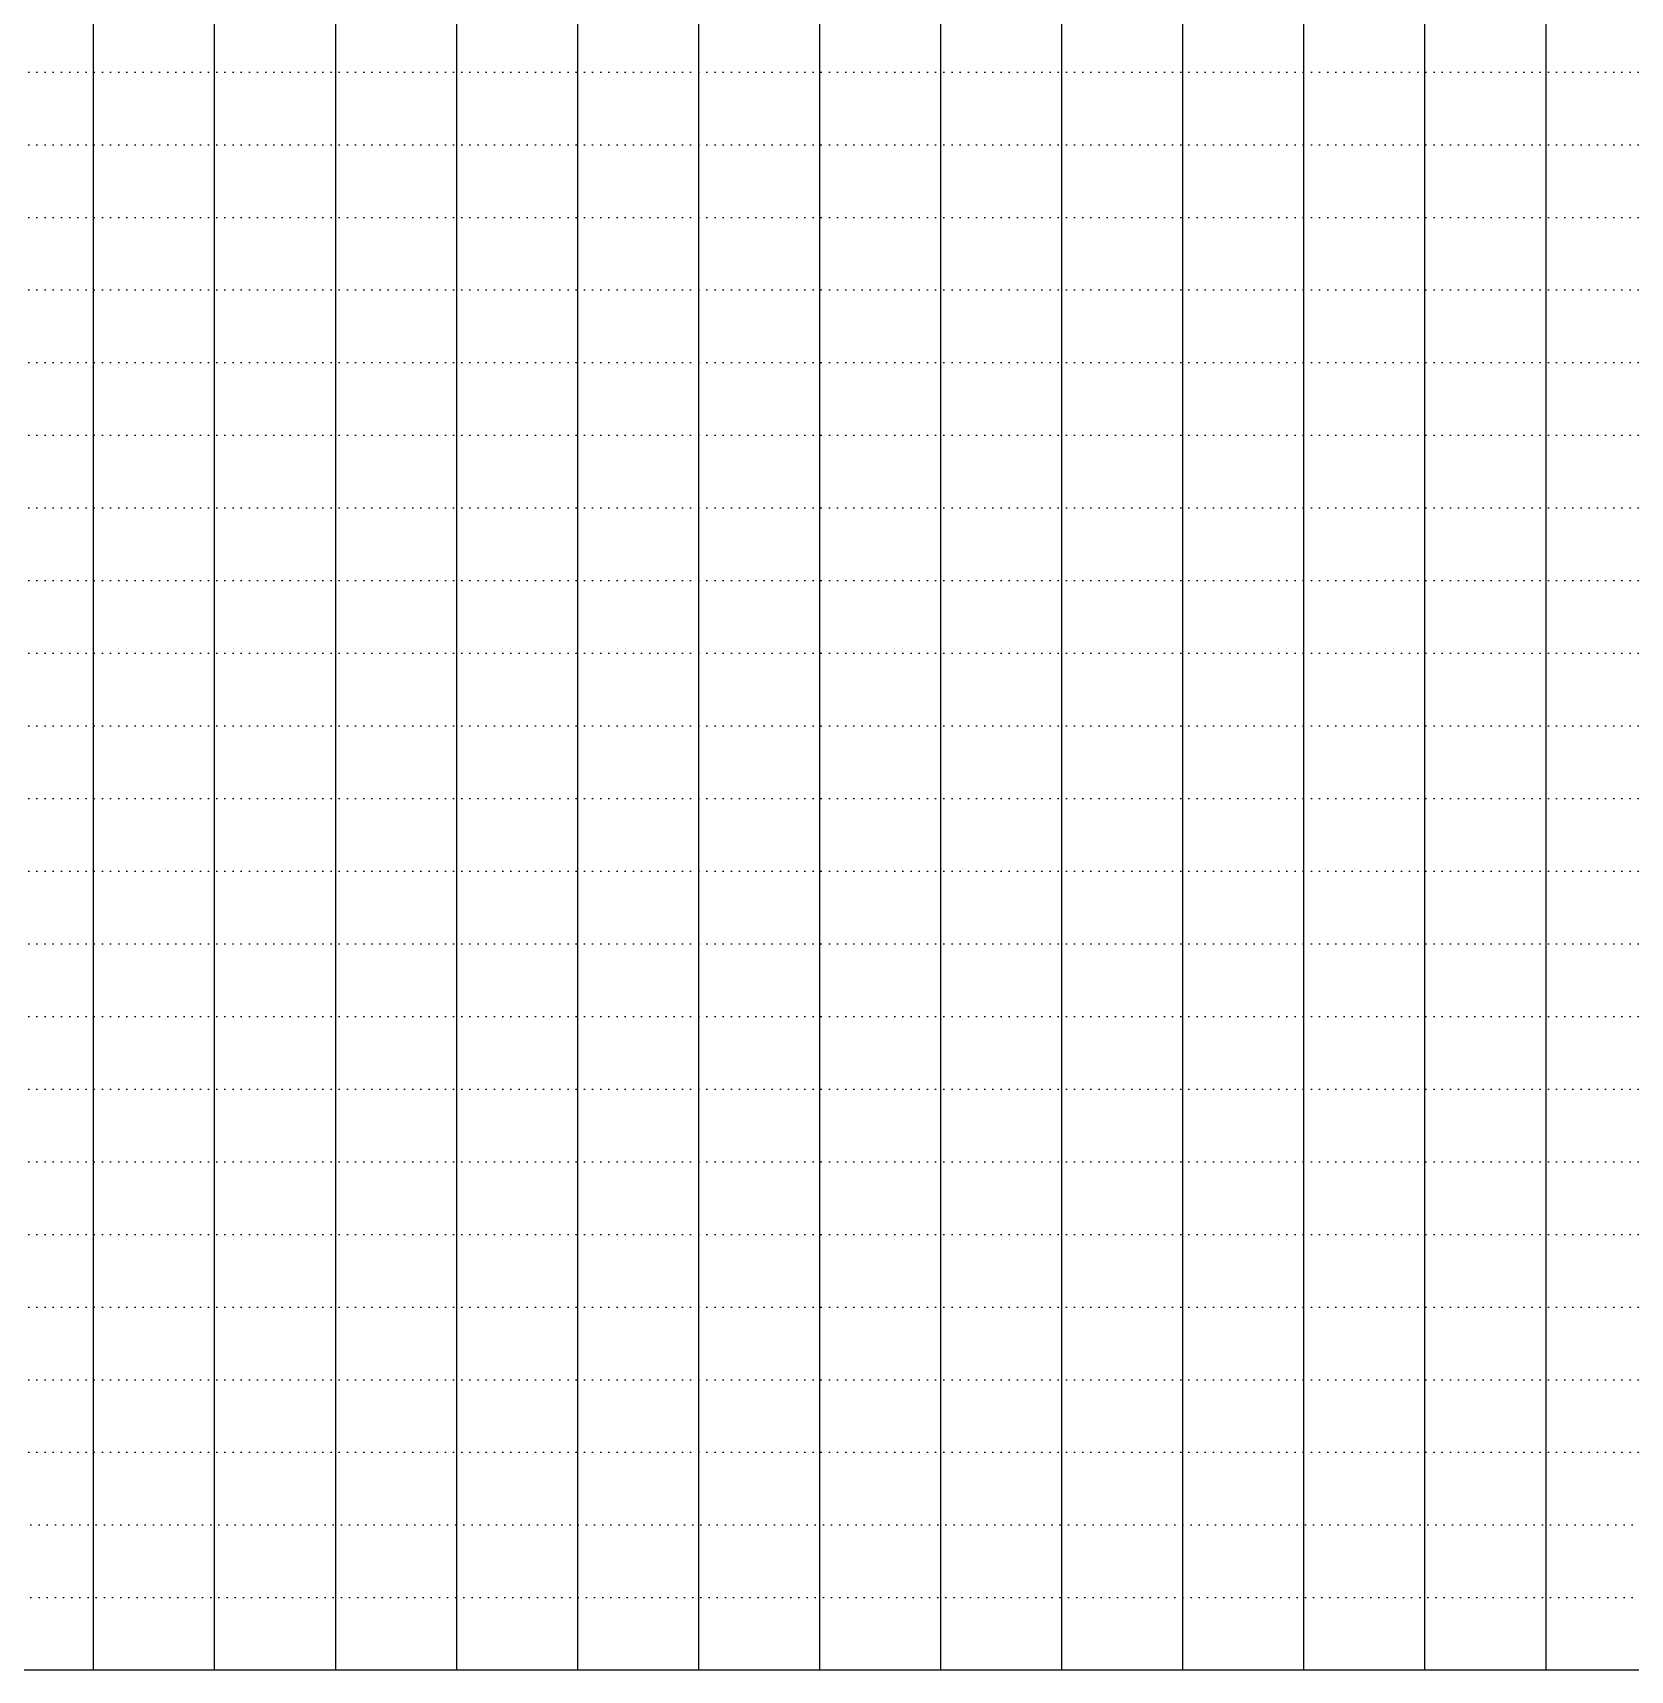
# Model space of a CAD drawing. Header units: millimetres. Extents: x -1499 to 6658, y -12483 to -6008.
# Drawn here: x 806.2 to 1070.1, y -11873.1 to -11602.6 of the extents above; entities that cross this region are included whole.
import ezdxf

# ---------------------------------------------------------------- set-up
doc = ezdxf.new("R2010")
doc.units = ezdxf.units.MM
doc.linetypes.add('A-DOTLN01H', pattern=[0.125, 0, -0.125])
doc.layers.add('CR-GRID', color=56, linetype='A-DOTLN01H')
doc.layers.add('수직그리드', color=1, linetype='Continuous')

msp = doc.modelspace()

# ---------------------------------------------------------------- linework, layer by layer
at = {"layer": 'CR-GRID', "linetype": 'A-DOTLN01H', "ltscale": 10}
for p, q in [((696.16, -11609.06), (6196.16, -11609.06)), ((696.16, -11621.06), (6196.16, -11621.06)), ((696.16, -11633.06), (6196.16, -11633.06)), ((696.16, -11645.06), (6196.16, -11645.06)), ((696.16, -11657.06), (6196.16, -11657.06)), ((696.16, -11669.06), (6196.16, -11669.06)), ((696.16, -11681.06), (6196.16, -11681.06)), ((696.16, -11693.06), (6196.16, -11693.06)), ((696.16, -11705.06), (6196.16, -11705.06)), ((696.16, -11717.06), (6196.16, -11717.06)), ((696.16, -11729.06), (6196.16, -11729.06)), ((696.16, -11741.06), (6196.16, -11741.06)), ((696.16, -11753.06), (6196.16, -11753.06)), ((696.16, -11765.06), (6196.16, -11765.06)), ((696.16, -11777.06), (6196.16, -11777.06)), ((696.16, -11789.06), (6196.16, -11789.06)), ((696.16, -11801.06), (6196.16, -11801.06)), ((696.16, -11813.06), (6196.16, -11813.06)), ((696.16, -11825.06), (6196.16, -11825.06)), ((696.16, -11837.06), (6196.16, -11837.06)), ((236.16, -11849.06), (6196.16, -11849.06)), ((236.16, -11861.06), (6196.16, -11861.06))]:
    msp.add_line(p, q, dxfattribs=at)
at = {"layer": '수직그리드'}
for p, q in [((1016.16, -11040.12), (1016.16, -11873.06)), ((996.16, -11049.32), (996.16, -11873.06)), ((976.16, -11095.88), (976.16, -11873.06)), ((1036.16, -11103.5), (1036.16, -11873.06)), ((956.16, -11110.24), (956.16, -11873.06)), ((936.16, -11149.9), (936.16, -11873.06)), ((1056.16, -11179.57), (1056.16, -11873.06)), ((916.16, -11190.88), (916.16, -11873.06)), ((896.16, -11250.55), (896.16, -11873.06)), ((876.16, -11286.92), (876.16, -11873.06)), ((856.16, -11303.09), (856.16, -11873.06)), ((836.16, -11336.58), (836.16, -11873.06)), ((816.16, -11346.52), (816.16, -11873.06)), ((5416.35, -11873.06), (696.16, -11873.06))]:
    msp.add_line(p, q, dxfattribs=at)

doc.saveas('drawing.dxf')
